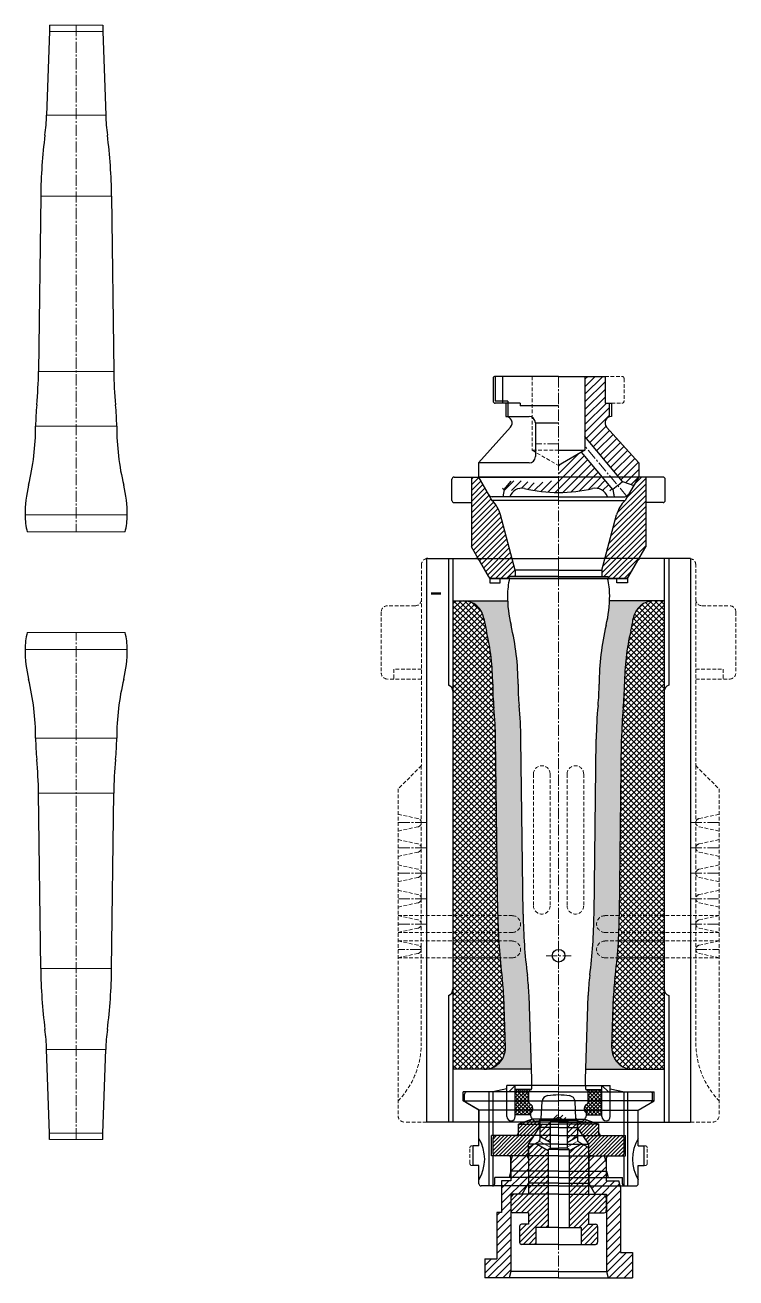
# Model space of a CAD drawing. Extents: x 39 to 1296, y 12 to 613.
# Drawn here: x 960 to 1296, y 12 to 606 of the extents above; entities that cross this region are included whole.
import ezdxf

# ---------------------------------------------------------------- set-up
doc = ezdxf.new("R2010")
doc.units = 0
doc.header["$LTSCALE"] = 7
doc.header["$MEASUREMENT"] = 0
doc.linetypes.add('CENTER2', pattern=[1.125, 0.75, -0.125, 0.125, -0.125])
doc.linetypes.add('HIDDEN', pattern=[0.375, 0.25, -0.125])
doc.layers.get('0').update_dxf_attribs({"linetype": 'CONTINUOUS', "lineweight": 15})
for name, color, linetype, lineweight in [('1', 1, 'CENTER2', 15), ('2', 2, 'HIDDEN', 15), ('3', 3, 'CONTINUOUS', 30), ('4', 5, 'CONTINUOUS', 50), ('8', 251, 'CONTINUOUS', 15)]:
    doc.layers.add(name, color=color, linetype=linetype, lineweight=lineweight)

# ---------------------------------------------------------------- blocks, each defined once
blk = doc.blocks.new('A$C06D217F5')
at = {"layer": '8'}
h = blk.add_hatch(dxfattribs=at)
h.set_pattern_fill('ANSI37', scale=15)
h.set_pattern_definition([(45, (-677.1642, -118.221), (-1.3258252, 1.3258252), []), (135, (-677.1642, -118.221), (-1.3258252, -1.3258252), [])])
h.paths.add_polyline_path([(54.2, 181.26, 0.022053), (53.37, 196.04, -0.025067), (52.8, 207.4, 0.059314), (49.81, 232.5, -0.020989), (48.64, 238.42, 0.370068), (38.76, 246.9), (34, 246.9), (34, 25), (48.81, 25, 0.423858), (58.8, 35.33), (58.01, 59.61, 0.023894), (57.33, 67.98, -0.02909), (55.2, 98.26)])
h.paths.add_polyline_path([(134, 246.9), (129.24, 246.9, 0.370068), (119.36, 238.42, -0.020989), (118.19, 232.5, 0.059314), (115.2, 207.4, -0.025067), (114.63, 196.04, 0.022053), (113.8, 181.26), (112.8, 98.26, -0.02909), (110.67, 67.98, 0.023894), (109.99, 59.61), (109.2, 35.33, 0.423858), (119.19, 25), (134, 25)])
h.paths.add_polyline_path([(46.42, 130.11), (46.42, 139.84), (41.92, 139.84), (41.92, 130.11)], flags=24)
h.paths.add_polyline_path([(127.05, 130.11), (127.05, 139.84), (122.55, 139.84), (122.55, 130.11)], flags=24)
h.paths.add_polyline_path([(35.24, 233.71), (41.62, 239.62), (38.57, 242.92), (32.18, 237.01)], flags=9)
h.paths.add_polyline_path([(44.74, 37.46), (52.24, 33.04), (54.52, 36.91), (47.03, 41.33)], flags=24)
h = blk.add_hatch(dxfattribs=at)
h.set_pattern_fill('DOTS', scale=15)
h.set_pattern_definition([(0, (-677.1642, -118.221), (0.46875, 0.9375), [0, -0.9375])])
h.paths.add_polyline_path([(109.99, 59.61, -0.023894), (110.67, 67.98, 0.02909), (112.8, 98.26), (113.8, 181.26, -0.022053), (114.63, 196.04, 0.025067), (115.2, 207.4, -0.059314), (118.19, 232.5, 0.020989), (119.36, 238.42, -0.370068), (129.24, 246.9), (108.15, 246.9, -0.048864), (106.52, 235.31, 0.059314), (103.2, 207.4, -0.025067), (102.69, 197.25, 0.022053), (101.8, 181.4), (100.8, 98.4, -0.02909), (98.77, 69.52, 0.023894), (98, 60), (96.85, 25), (119.19, 25, -0.423858), (109.2, 35.33)])
h.paths.add_polyline_path([(69.23, 69.52, -0.02909), (67.2, 98.4), (66.2, 181.4, 0.022053), (65.31, 197.25, -0.025067), (64.8, 207.4, 0.059314), (61.48, 235.31, -0.048864), (59.85, 246.9), (38.76, 246.9, -0.370068), (48.64, 238.42, 0.020989), (49.81, 232.5, -0.059314), (52.8, 207.4, 0.025067), (53.37, 196.04, -0.022053), (54.2, 181.26), (55.2, 98.26, 0.02909), (57.33, 67.98, -0.023894), (58.01, 59.61), (58.8, 35.33, -0.423858), (48.81, 25), (71.15, 25), (70, 60, 0.023894)])
h.paths.add_polyline_path([(61.27, 136.69), (61.27, 144.03), (58.64, 144.03), (58.64, 136.69)], flags=24)
h.paths.add_polyline_path([(63.37, 127.79), (63.37, 135.9), (59.62, 135.9), (59.62, 127.79)], flags=24)
h.paths.add_polyline_path([(109.26, 127.79), (109.26, 135.9), (105.51, 135.9), (105.51, 127.79)], flags=24)
h.paths.add_polyline_path([(107.16, 136.69), (107.16, 144.03), (104.53, 144.03), (104.53, 136.69)], flags=24)
at = {"layer": '1', "color": 7}
for p, q in [((84, 266.9), (84, 0)), ((21.38, 141.8), (8, 141.8)), ((146.62, 141.8), (160, 141.8)), ((21.38, 129.8), (8, 129.8)), ((146.62, 129.8), (160, 129.8)), ((21.38, 117.8), (8, 117.8)), ((146.62, 117.8), (160, 117.8)), ((21.38, 105.8), (8, 105.8)), ((146.62, 105.8), (160, 105.8)), ((21.38, 93.8), (8, 93.8)), ((146.62, 93.8), (160, 93.8)), ((19, 81.8), (8, 81.8)), ((78.12, 78.8), (89.89, 78.8)), ((149, 81.8), (160, 81.8))]:
    blk.add_line(p, q, dxfattribs=at)
at = {"layer": '2', "color": 7}
for p, q in [((19.05, 263.9), (19.05, 168.8)), ((148.95, 264.4), (148.95, 168.8)), ((16.05, 244.5), (3, 244.5)), ((151.95, 244.5), (165, 244.5)), ((0, 241.5), (0, 212.8)), ((168, 241.5), (168, 212.8)), ((19.05, 214.5), (6.05, 214.5)), ((6.05, 214.5), (6.05, 209.8)), ((148.95, 214.5), (161.95, 214.5)), ((161.95, 214.5), (161.95, 209.8)), ((19.05, 209.8), (3, 209.8)), ((148.95, 209.8), (165, 209.8)), ((19.05, 168.8), (8, 157.75)), ((19, 168.75), (19, 37.55)), ((148.95, 168.8), (160, 157.75)), ((149, 168.75), (149, 37.55)), ((72.1, 164.8), (72.1, 102.45)), ((80, 164.8), (80, 102.45)), ((88, 164.8), (88, 102.45)), ((95.9, 164.8), (95.9, 102.45)), ((8, 157.75), (8, 3)), ((160, 157.75), (160, 3)), ((17.42, 143.76), (8, 145.76)), ((150.58, 143.76), (160, 145.76)), ((17.42, 139.84), (8, 137.84)), ((150.58, 139.84), (160, 137.84)), ((17.42, 131.76), (8, 133.76)), ((150.58, 131.76), (160, 133.76)), ((17.42, 127.84), (8, 125.84)), ((150.58, 127.84), (160, 125.84)), ((17.42, 119.76), (8, 121.76)), ((150.58, 119.76), (160, 121.76)), ((17.42, 115.84), (8, 113.84)), ((150.58, 115.84), (160, 113.84)), ((17.42, 107.76), (8, 109.76)), ((150.58, 107.76), (160, 109.76)), ((17.42, 103.84), (8, 101.84)), ((150.58, 103.84), (160, 101.84)), ((17.42, 95.76), (8, 97.76)), ((8, 97.76), (62.04, 97.76)), ((160, 97.76), (105.96, 97.76)), ((150.58, 95.76), (160, 97.76)), ((17.42, 91.84), (8, 89.84)), ((8, 89.83), (62.04, 89.83)), ((160, 89.83), (105.96, 89.83)), ((150.58, 91.84), (160, 89.84)), ((17.42, 83.76), (8, 85.76)), ((8, 85.76), (62.04, 85.76)), ((160, 85.76), (105.96, 85.76)), ((150.58, 83.76), (160, 85.76)), ((17.42, 79.84), (8, 77.84)), ((8, 77.83), (62.04, 77.83)), ((160, 77.83), (105.96, 77.83)), ((150.58, 79.84), (160, 77.84)), ((21.5, 0), (11, 0)), ((146.5, 0), (157, 0))]:
    blk.add_line(p, q, dxfattribs=at)
for centre, radius, start, end in [((22.05, 263.9), 3, 100.56398, 180), ((145.95, 263.9), 3, 0, 79.43602), ((3, 241.5), 3, 90, 180), ((16.05, 247.5), 3, 270, 0), ((151.95, 247.5), 3, 180, 270), ((165, 241.5), 3, 0, 90), ((3, 212.8), 3, 180, 270), ((165, 212.8), 3, 270, 0), ((76.05, 164.8), 3.95, 0, 180), ((91.95, 164.8), 3.95, 0, 180), ((17, 141.8), 2, 282, 78), ((151, 141.8), 2, 102, 258), ((17, 129.8), 2, 282, 78), ((151, 129.8), 2, 102, 258), ((17, 117.8), 2, 282, 78), ((151, 117.8), 2, 102, 258), ((17, 105.8), 2, 282, 78), ((151, 105.8), 2, 102, 258), ((76.05, 102.45), 3.95, 180, 0), ((91.95, 102.45), 3.95, 180, 0), ((17, 93.8), 2, 282, 78), ((62.04, 93.79), 3.96, 270, 90), ((105.96, 93.79), 3.96, 90, 270), ((151, 93.8), 2, 102, 258), ((17, 81.8), 2, 282, 78), ((62.04, 81.79), 3.96, 270, 90), ((105.96, 81.79), 3.96, 90, 270), ((151, 81.8), 2, 102, 258), ((-21, 37.55), 40, 316.46885, 0), ((189, 37.55), 40, 180, 223.53115), ((11, 3), 3, 180, 270), ((157, 3), 3, 270, 0)]:
    blk.add_arc(centre, radius, start, end, dxfattribs=at)
at = {"layer": '3', "color": 7}
for p, q in [((21.5, 266.85), (21.5, 0)), ((22.05, 266.9), (84, 266.9)), ((31.82, 266.9), (31.82, 206.9)), ((34, 266.9), (34, 0)), ((51.4, 257.4), (46.49, 265.9)), ((145.95, 266.9), (84, 266.9)), ((116.6, 257.4), (121.51, 265.9)), ((134, 266.9), (134, 0)), ((136.18, 266.9), (136.18, 206.9)), ((146.5, 266.85), (146.5, 0)), ((84, 257.4), (51.4, 257.4)), ((51.4, 257.4), (51.4, 255.4)), ((51.4, 255.4), (56.4, 255.4)), ((56.4, 255.4), (56.4, 257.4)), ((84, 257.4), (116.6, 257.4)), ((111.6, 255.4), (111.6, 257.4)), ((116.6, 255.4), (111.6, 255.4)), ((116.6, 257.4), (116.6, 255.4)), ((34, 246.9), (59.85, 246.9)), ((134, 246.9), (108.15, 246.9)), ((55.2, 98.26), (54.2, 181.26)), ((67.2, 98.4), (66.2, 181.4)), ((100.8, 98.4), (101.8, 181.4)), ((112.8, 98.26), (113.8, 181.26)), ((31.82, 60), (31.82, 0)), ((58.8, 35.33), (58.01, 59.61)), ((71.3, 20.4), (70, 60)), ((96.7, 20.4), (98, 60)), ((109.2, 35.33), (109.99, 59.61)), ((136.18, 60), (136.18, 0)), ((71.15, 25), (34, 25)), ((96.85, 25), (134, 25)), ((71.3, 17.4), (71.3, 20.4)), ((96.7, 17.4), (96.7, 20.4)), ((84, 14.3), (38.75, 14.3)), ((38.75, 9.99), (38.75, 14.3)), ((59.5, 15.8), (52.84, 14.3)), ((84, 17.4), (59.5, 17.4)), ((59.5, 14.3), (59.5, 17.4)), ((84, 17.4), (108.5, 17.4)), ((84, 14.3), (129.25, 14.3)), ((108.5, 14.3), (108.5, 17.4)), ((108.5, 15.8), (115.16, 14.3)), ((129.25, 9.99), (129.25, 14.3)), ((38.75, 9.99), (84, 9.99)), ((46.35, 5.6), (38.75, 9.99)), ((129.25, 9.99), (84, 9.99)), ((121.65, 5.6), (129.25, 9.99)), ((84, 5.6), (46.35, 5.6)), ((46.35, 0), (46.35, 5.6)), ((84, 5.6), (121.65, 5.6)), ((121.65, 0), (121.65, 5.6)), ((84, 0), (21.5, 0)), ((84, 0), (146.5, 0))]:
    blk.add_line(p, q, dxfattribs=at)
blk.add_circle((84, 78.8), 3, dxfattribs=at)
for centre, radius, start, end in [((22.05, 263.9), 3, 90, 100.56398), ((44.76, 264.9), 2, 30, 90), ((123.24, 264.9), 2, 90, 150), ((145.95, 263.9), 3, 79.43602, 90), ((92.3, 249.4), 32.5, 165.74997, 180), ((75.7, 249.4), 32.5, 0, 14.25003), ((119.8, 249.4), 60, 180, 193.57795), ((48.2, 249.4), 60, 346.42205, 0), ((38.76, 236.9), 10, 8.7683, 90), ((129.24, 236.9), 10, 90, 171.2317), ((119.8, 249.4), 72, 188.7683, 193.57795), ((48.2, 249.4), 72, 346.42205, 351.2317), ((-54.1, 207.4), 106.9, 0, 13.57795), ((-54.1, 207.4), 118.9, 0, 13.57795), ((222.1, 207.4), 118.9, 166.42205, 180), ((222.1, 207.4), 106.9, 166.42205, 180), ((31, 204.01), 3, 0, 74.21314), ((166.27, 207.4), 113.47, 180, 185.74363), ((166.27, 207.4), 101.47, 180, 185.74363), ((1.73, 207.4), 101.47, 354.25637, 0), ((1.73, 207.4), 113.47, 354.25637, 0), ((137, 204.01), 3, 105.78686, 180), ((-113.79, 179.23), 168, 0.69028, 5.74363), ((-113.79, 179.23), 180, 0.69028, 5.74363), ((281.79, 179.23), 180, 174.25637, 179.30972), ((281.79, 179.23), 168, 174.25637, 179.30972), ((316.19, 101.4), 261.01, 180.69028, 187.35537), ((316.19, 101.4), 249.01, 180.69028, 187.35537), ((-148.19, 101.4), 249.01, 352.64463, 359.30972), ((-148.19, 101.4), 261.01, 352.64463, 359.30972), ((-29.95, 56.72), 88, 1.88025, 7.35537), ((-29.95, 56.72), 100, 1.88025, 7.35537), ((197.95, 56.72), 100, 172.64463, 178.11975), ((197.95, 56.72), 88, 172.64463, 178.11975), ((31, 62.89), 3, 285.78686, 0), ((137, 62.89), 3, 180, 254.21314), ((48.81, 35), 10, 270, 1.88025), ((119.19, 35), 10, 178.11975, 270)]:
    blk.add_arc(centre, radius, start, end, dxfattribs=at)
at = {"layer": '4', "color": 7}
blk.add_line((28.16, 250.29), (23.68, 250.29), dxfattribs=at)
blk = doc.blocks.new('A$C14204053')
at = {"layer": '8'}
h = blk.add_hatch(dxfattribs=at)
h.set_pattern_fill('ANSI31', color=6, scale=0.8)
h.set_pattern_definition([(45, (-142.3924, -289.6764), (-1.796051, 1.796051), [])])
edge = h.paths.add_edge_path()
edge.add_spline(control_points=[(38, 7.79), (36.3, 7.43), (33.09, 7.84), (26.19, 5.29), (20.52, 8.3), (15.96, 7.43), (15.5, 7.31)], knot_values=[2.115937, 2.115937, 2.115937, 2.115937, 5.334421, 11.855546, 22.754047, 23.996233, 23.996233, 23.996233, 23.996233], degree=3, periodic=0)
edge.add_line((15.5, 7.31), (12.25, 3.43))
edge.add_line((12.25, 3.43), (11.64, 0))
edge.add_line((11.64, 0), (11.85, 0))
edge.add_arc((14.85, 0), 3, 56.05127, 180, ccw=False)
edge.add_arc((20.51, -2), 6, 76.95533, 131.57375, ccw=False)
edge.add_arc((38, 73.5), 71.5, 256.95533, 270)
edge.add_line((38, 2), (38, 7.79))
h.paths.add_polyline_path([(48.93, 21.1), (38, 14.78), (38, 2, 0.05698), (54.14, 3.85, -0.242935), (59.47, 2.49, -0.600556), (64.15, 0), (64.36, 0), (63.75, 3.43)])
h.paths.add_polyline_path([(60.77, 33, -0.533932), (62, 37.83), (62, 44.3), (60, 44.3), (60, 57), (50.5, 57), (50.5, 28.56), (68.35, 7.29), (73.65, 5.36), (76, 9.44), (76, 16)])
at = {"layer": '1', "color": 6}
for p, q in [((38, 57), (38, 0)), ((38, 25), (27.36, 25)), ((70.55, 0), (50.5, 23.89))]:
    blk.add_line(p, q, dxfattribs=at)
at = {"layer": '2', "color": 6}
for p, q in [((25.5, 57), (25.5, 22)), ((60, 57), (68, 57)), ((69, 56), (69, 45.3)), ((63, 44.3), (68, 44.3)), ((38, 22), (25.5, 22)), ((25.5, 22), (38, 14.78)), ((4.87, 1), (5.45, 0)), ((6.6, 0), (5.45, 0)), ((69.4, 0), (70.55, 0)), ((71.13, 1), (70.55, 0))]:
    blk.add_line(p, q, dxfattribs=at)
for centre, start, end in [((68, 56), 0, 90), ((68, 45.3), 270, 0)]:
    blk.add_arc(centre, 1, start, end, dxfattribs=at)
at = {"layer": '3', "color": 6}
for p, q in [((7, 56), (7, 45.3)), ((38, 57), (8, 57)), ((8, 57), (8, 45.3)), ((11.65, 44.3), (11.65, 57)), ((38, 57), (60, 57)), ((50.5, 57), (50.5, 22)), ((60, 57), (60, 44.3)), ((14, 45.3), (8, 45.3)), ((19.84, 44.3), (8, 44.3)), ((13, 44.3), (13, 38)), ((14, 45.3), (14, 37.83)), ((19.84, 44.3), (19.84, 43)), ((38, 43), (19.84, 43)), ((60, 44.3), (63, 44.3)), ((62, 44.3), (62, 37.83)), ((63, 44.3), (63, 38)), ((13, 38), (24, 38)), ((13, 38), (24, 38)), ((0, 16), (15.23, 33)), ((27, 35), (27, 19)), ((27, 35), (38, 35)), ((76, 16), (60.77, 33)), ((68.35, 7.29), (50.5, 28.56)), ((38, 22), (50.5, 22)), ((50.5, 22), (38, 14.78)), ((63.75, 3.43), (48.93, 21.1)), ((0, 16), (0, 9.44)), ((24, 16), (0, 16)), ((24, 16), (0, 16)), ((76, 16), (76, 9.44)), ((0, 9.44), (4.87, 1)), ((0, 9.44), (38, 9.44)), ((12.25, 3.43), (15.5, 7.31)), ((66.05, 5.36), (68.35, 7.29)), ((68.35, 7.29), (73.65, 5.36)), ((76, 9.44), (71.13, 1)), ((38, 0), (6.6, 0)), ((11.43, 4.12), (12.25, 3.43)), ((12.25, 3.43), (11.64, 0)), ((38, 0), (69.4, 0)), ((66.05, 5.36), (63.75, 3.43)), ((63.75, 3.43), (64.36, 0))]:
    blk.add_line(p, q, dxfattribs=at)
for centre, radius, start, end in [((8, 56), 1, 90, 180), ((8, 45.3), 1, 180, 270), ((13, 35), 3, 318.13205, 90), ((24, 35), 3, 0, 90), ((63, 35), 3, 90, 221.86795), ((24, 19), 3, 270, 0), ((6.6, 2), 2, 210, 270), ((20.51, -2), 6, 76.95533, 160.52878), ((38, 73.5), 71.5, 256.95533, 270), ((38, 73.5), 71.5, 270, 283.04467), ((55.49, -2), 6, 19.47122, 103.04467), ((69.4, 2), 2, 270, 330)]:
    blk.add_arc(centre, radius, start, end, dxfattribs=at)
blk = doc.blocks.new('A$C3A5F0685')
at = {"layer": '8'}
h = blk.add_hatch(dxfattribs=at)
h.set_pattern_fill('ANSI31', color=4, scale=15)
h.set_pattern_definition([(45, (-177.376, -323.9635), (-1.325825, 1.325825), [])])
h.paths.add_polyline_path([(23, 30.11, 0.135763), (18.95, 37), (12.6, 48), (9.25, 48), (9.25, 15.07), (17.37, 1, 0.267949), (19.1, 0), (27, 0), (27, 1), (30, 1), (30, 4)])
h.paths.add_polyline_path([(91.75, 48), (88.4, 48), (82.05, 37, 0.135763), (78, 30.11), (71, 4), (71, 1), (74, 1), (74, 0), (81.9, 0, 0.267949), (83.63, 1), (91.75, 15.07)])
h.paths.add_polyline_path([(8.61, 26.33), (16.45, 30.36), (14.39, 34.37), (6.55, 30.33)], flags=9)
at = {"layer": '1', "color": 4}
blk.add_line((50.5, 48), (50.5, 0), dxfattribs=at)
at = {"layer": '2', "color": 4}
for p, q in [((17.95, 0), (17.37, 1)), ((83.05, 0), (83.63, 1)), ((17.95, 0), (19.1, 0)), ((83.05, 0), (81.9, 0))]:
    blk.add_line(p, q, dxfattribs=at)
at = {"layer": '3', "color": 4}
for p, q in [((1, 48), (50.5, 48)), ((9.25, 48), (9.25, 15.07)), ((12.6, 48), (18.95, 37)), ((100, 48), (50.5, 48)), ((88.4, 48), (82.05, 37)), ((91.75, 48), (91.75, 15.07)), ((0, 37), (0, 47)), ((101, 37), (101, 47)), ((1, 36), (9.25, 36)), ((50.5, 37), (18.95, 37)), ((50.5, 37), (82.05, 37)), ((100, 36), (91.75, 36)), ((30, 4), (23, 30.11)), ((71, 4), (78, 30.11)), ((17.37, 1), (9.25, 15.07)), ((83.63, 1), (91.75, 15.07)), ((50.5, 1), (27, 1)), ((27, 1), (27, 0)), ((50.5, 4), (30, 4)), ((30, 4), (30, 1)), ((50.5, 4), (71, 4)), ((50.5, 1), (74, 1)), ((71, 4), (71, 1)), ((74, 1), (74, 0)), ((19.1, 0), (50.5, 0)), ((81.9, 0), (50.5, 0))]:
    blk.add_line(p, q, dxfattribs=at)
for centre, radius, start, end in [((1, 47), 1, 90, 180), ((100, 47), 1, 0, 90), ((1, 37), 1, 180, 270), ((8.52, 26.22), 15, 15, 45.92547), ((92.48, 26.22), 15, 134.07453, 165), ((100, 37), 1, 270, 0), ((19.1, 2), 2, 210, 270), ((81.9, 2), 2, 270, 330)]:
    blk.add_arc(centre, radius, start, end, dxfattribs=at)
blk = doc.blocks.new('A$C568E75BF')
at = {"layer": '8'}
h = blk.add_hatch(dxfattribs=at)
h.set_pattern_fill('ANSI37', color=256, scale=10)
h.set_pattern_definition([(45, (-137.508, -334.099), (-0.8838835, 0.8838835), []), (135, (-137.508, -334.099), (-0.8838835, -0.8838835), [])])
h.paths.add_polyline_path([(65, 14), (57.77, 14, -0.02818), (57.8, 13.55), (57.8, 13.36, -0.234929), (57.6, 12.96, 0.55833), (57.99, 8.9, -0.2859), (58.55, 8), (58.55, 3.12, -0.339454), (57.81, 2.15), (57.62, 2.1, 0.109012), (57.43, 2), (65, 2)])
h.paths.add_polyline_path([(30.45, 8, -0.2859), (31.01, 8.9, 0.55833), (31.4, 12.96, -0.234929), (31.2, 13.36), (31.2, 13.55, -0.02818), (31.23, 14), (24, 14), (24, 2), (31.57, 2, 0.109012), (31.38, 2.1), (31.19, 2.15, -0.339454), (30.45, 3.12)])
at = {"layer": '1'}
blk.add_line((44.5, 47.6), (44.5, 0), dxfattribs=at)
at = {"layer": '2'}
for p, q in [((2.5, 37), (2.5, 29.6)), ((3.5, 38), (4, 38)), ((85, 38), (85.5, 38)), ((86.5, 37), (86.5, 29.6)), ((3.5, 28.6), (4, 28.6)), ((85, 28.6), (85.5, 28.6))]:
    blk.add_line(p, q, dxfattribs=at)
for centre, start, end in [((3.5, 37), 90, 180), ((85.5, 37), 0, 90), ((3.5, 29.6), 180, 270), ((85.5, 29.6), 270, 0)]:
    blk.add_arc(centre, 1, start, end, dxfattribs=at)
at = {"layer": '3'}
for p, q in [((44.5, 47.6), (7.8, 47.6)), ((11.7, 47.6), (11.7, 6.3)), ((13.5, 47.6), (13.5, 33.32)), ((44.5, 47.6), (81.2, 47.6)), ((75.5, 47.57), (75.5, 33.32)), ((77.3, 47.6), (77.3, 3.1)), ((6.8, 46.6), (6.8, 38)), ((14.25, 46.6), (14.25, 43.6)), ((44.5, 43.6), (14.25, 43.6)), ((21.85, 40.6), (21.05, 43.6)), ((44.5, 43.6), (74.75, 43.6)), ((67.15, 40.6), (67.95, 43.6)), ((74.75, 46.6), (74.75, 43.6)), ((82.2, 46.6), (82.2, 38)), ((4, 38), (4, 28.6)), ((6.8, 38), (4, 38)), ((44.5, 40.6), (21.85, 40.6)), ((21.85, 40.6), (21.85, 34.3)), ((44.5, 40.6), (67.15, 40.6)), ((67.15, 40.6), (67.15, 34.3)), ((82.2, 38), (85, 38)), ((85, 38), (85, 28.6)), ((44.5, 33.32), (12.75, 33.32)), ((12.75, 33.32), (12.75, 23.8)), ((44.5, 33.32), (76.25, 33.32)), ((76.25, 33.32), (76.25, 23.8)), ((6.8, 28.6), (4, 28.6)), ((6.8, 28.6), (6.8, 11.7)), ((44.5, 23.8), (12.75, 23.8)), ((13.5, 23.8), (13.5, 3.1)), ((44.5, 23.8), (76.25, 23.8)), ((75.5, 23.8), (75.5, 3.1)), ((82.2, 28.6), (85, 28.6)), ((82.2, 28.6), (82.2, 11.7)), ((11.7, 23.51), (11.7, 3.1)), ((25.45, 22.3), (25.45, 18.4)), ((32.04, 16), (25.45, 18.4)), ((25.45, 18.4), (44.5, 18.4)), ((63.55, 18.4), (44.5, 18.4)), ((56.96, 16), (63.55, 18.4)), ((63.55, 22.3), (63.55, 18.4)), ((20, 14.8), (20, 3.1)), ((24, 14.8), (24, 0)), ((31.23, 14), (24, 14)), ((31.2, 13.55), (31.2, 13.36)), ((44.5, 16), (32.04, 16)), ((44.5, 16), (56.96, 16)), ((57.77, 14), (65, 14)), ((57.8, 13.55), (57.8, 13.36)), ((65, 14.8), (65, 0)), ((69, 14.8), (69, 3.1)), ((0, 7.2), (0, 4.1)), ((6.8, 11.7), (0.5, 8.06)), ((30.45, 8), (30.45, 3.12)), ((58.55, 8), (58.55, 3.12)), ((82.2, 11.7), (88.5, 8.06)), ((89, 7.2), (89, 4.1)), ((20.9, 3.1), (1, 3.1)), ((24, 0), (20.9, 3.1)), ((31.57, 2), (24, 2)), ((31.38, 2.1), (31.19, 2.15)), ((31.75, 0), (31.75, 1.62)), ((57.25, 0), (57.25, 1.62)), ((57.43, 2), (65, 2)), ((57.62, 2.1), (57.81, 2.15)), ((65, 0), (68.1, 3.1)), ((68.1, 3.1), (88, 3.1)), ((73.3, 3.1), (75.7, 3.1)), ((44.5, 0), (24, 0)), ((44.5, 0), (65, 0))]:
    blk.add_line(p, q, dxfattribs=at)
for centre, radius, start, end in [((7.8, 46.6), 1, 90, 180), ((13.25, 46.6), 1, 0, 90), ((75.75, 46.6), 1, 90, 180), ((81.2, 46.6), 1, 0, 90), ((-9.5, 34.9), 19, 329.08102, 30.91898), ((98.5, 34.9), 19, 149.08102, 210.91898), ((20.85, 34.32), 1, 270, 0), ((68.15, 34.32), 1, 180, 270), ((23.95, 22.3), 1.5, 0, 90), ((65.05, 22.3), 1.5, 90, 180), ((22, 14.8), 2, 0, 180), ((29.95, 11.05), 2.4, 296.17897, 52.88274), ((35.2, 13.55), 4, 142.22951, 180), ((31.7, 13.36), 0.5, 180, 232.88274), ((59.05, 11.05), 2.4, 127.11726, 243.82103), ((53.8, 13.55), 4, 0, 37.77049), ((57.3, 13.36), 0.5, 307.11726, 0), ((67, 14.8), 2, 0, 180), ((1, 7.2), 1, 120, 180), ((31.45, 8), 1, 116.17897, 180), ((57.55, 8), 1, 0, 63.82103), ((88, 7.2), 1, 0, 60), ((1, 4.1), 1, 180, 270), ((31.45, 3.12), 1, 180, 255), ((31.25, 1.62), 0.5, 0, 75), ((57.75, 1.62), 0.5, 105, 180), ((57.55, 3.12), 1, 285, 0), ((88, 4.1), 1, 270, 0)]:
    blk.add_arc(centre, radius, start, end, dxfattribs=at)
blk = doc.blocks.new('A$C214C3A40')
at = {"layer": '8'}
h = blk.add_hatch(dxfattribs=at)
h.set_pattern_fill('ANSI31', color=2, scale=10)
h.set_pattern_definition([(45, (-127.0138, -256.0749), (-0.8838835, 0.8838835), [])])
h.paths.add_polyline_path([(16.7, 11.8), (16.7, 16.3, 0.414214), (15.7, 17.3), (1, 17.3, 0.414214), (0, 16.3), (0, 8.8, 0.414214), (1, 7.8), (11.96, 7.8), (11.96, 3.11, 0.315299), (12.62, 2.17), (18.59, 0, -0.014156), (18.73, 0.17, -0.217055), (20.54, 1), (21.09, 1, -0.201513), (21.8, 0.7), (22, 0.7), (22, 4)])
h.paths.add_polyline_path([(40, 2.77), (40, 0.7), (40.2, 0.7, -0.201513), (40.91, 1), (41.46, 1, -0.217055), (43.27, 0.17, -0.014156), (43.41, 0), (44.17, 0.28, 0.038329), (44.2, 0.68, 0.618666)])
h.paths.add_polyline_path([(50.04, 7.8), (61, 7.8, 0.414214), (62, 8.8), (62, 16.3, 0.414214), (61, 17.3), (46.3, 17.3, 0.414214), (45.3, 16.3), (45.3, 11.8), (40, 4), (40, 2.77, -0.618666), (44.2, 0.68, -0.038329), (44.17, 0.28), (49.38, 2.17, 0.315299), (50.04, 3.11)])
at = {"layer": '1', "color": 2}
for p, q in [((31, 17.1), (31, 0)), ((31, 1.5), (31, 0.6)), ((31, 1.5), (31, 0.6)), ((31, 1.5), (31, 0.6)), ((31, 0), (31, 1.5))]:
    blk.add_line(p, q, dxfattribs=at)
at = {"layer": '3', "color": 2}
for p, q in [((0, 16.3), (0, 8.8)), ((31, 17.3), (1, 17.3)), ((16.7, 16.3), (16.7, 11.8)), ((31, 17.3), (61, 17.3)), ((45.3, 16.3), (45.3, 11.8)), ((62, 16.3), (62, 8.8)), ((11.96, 7.8), (1, 7.8)), ((11.96, 7.8), (11.96, 3.11)), ((31, 11.8), (16.7, 11.8)), ((16.7, 11.8), (22, 4)), ((31, 11.8), (45.3, 11.8)), ((45.3, 11.8), (40, 4)), ((50.04, 7.8), (61, 7.8)), ((50.04, 7.8), (50.04, 3.11)), ((18.59, 0), (12.62, 2.17)), ((21.09, 1), (20.54, 1)), ((31, 0.7), (21.8, 0.7)), ((31, 4), (22, 4)), ((22, 4), (22, 0.7)), ((31, 4), (40, 4)), ((31, 0.7), (40.2, 0.7)), ((40, 4), (40, 0.7)), ((40.91, 1), (41.46, 1)), ((43.41, 0), (49.38, 2.17)), ((31, 0), (18.59, 0)), ((31, 0), (43.41, 0))]:
    blk.add_line(p, q, dxfattribs=at)
for centre, radius, start, end in [((1, 16.3), 1, 90, 180), ((15.7, 16.3), 1, 0, 90), ((46.3, 16.3), 1, 90, 180), ((61, 16.3), 1, 0, 90), ((1, 8.8), 1, 180, 270), ((61, 8.8), 1, 270, 0), ((12.96, 3.11), 1, 180, 250), ((21.75, -2.45), 4, 138.9855, 142.22951), ((20.54, -1.4), 2.4, 90, 138.9855), ((21.09, 0), 1, 44.427, 90), ((40.91, 0), 1, 90, 135.573), ((41.46, -1.4), 2.4, 41.0145, 90), ((40.25, -2.45), 4, 37.77049, 41.0145), ((49.04, 3.11), 1, 290, 0)]:
    blk.add_arc(centre, radius, start, end, dxfattribs=at)
blk = doc.blocks.new('A$C50D30983')
at = {"layer": '8'}
h = blk.add_hatch(dxfattribs=at)
h.set_pattern_fill('ANSI31', color=4, scale=0.8)
h.set_pattern_definition([(45, (-827.2272, -226.0554), (-1.796051, 1.796051), [])])
h.paths.add_polyline_path([(-17.3, -18.2), (-14.3, -13), (-14.3, -1.5, 0.414214), (-15.8, 0), (-21.8, 0), (-22.6, -2.99), (-22.6, -11.9), (-27, -11.9), (-27, -26.9), (-29.3, -26.9), (-29.3, -48.8), (-35, -48.8), (-35, -57.9), (-23.45, -57.9), (-22.65, -54.9), (-22.65, -18.2)])
h.paths.add_polyline_path([(29.3, -14.89), (28.5, -11.9), (22.6, -11.9), (22.6, -2.99), (21.8, 0), (15.8, 0, 0.414214), (14.3, -1.5), (14.3, -13), (17.3, -18.2), (22.65, -18.2), (22.65, -54.9), (23.45, -57.9), (35, -57.9), (35, -45.9), (29.3, -45.9)])
at = {"layer": '1', "color": 4}
blk.add_line((0, 0), (0, -57.9), dxfattribs=at)
at = {"layer": '3', "color": 4}
for p, q in [((0, 0), (-21.8, 0)), ((0, 0), (21.8, 0)), ((-22.6, -2.99), (-21.8, 0)), ((-22.6, -2.99), (-22.6, -11.9)), ((-14.3, -1.5), (-14.3, -13)), ((14.3, -1.5), (14.3, -13)), ((22.6, -2.99), (21.8, 0)), ((22.6, -2.99), (22.6, -11.9)), ((-22.6, -11.9), (-27, -11.9)), ((-27, -11.9), (-27, -26.9)), ((-17.3, -18.2), (-14.3, -13)), ((0, -13), (-14.3, -13)), ((0, -13), (14.3, -13)), ((17.3, -18.2), (14.3, -13)), ((22.6, -11.9), (28.5, -11.9)), ((29.3, -14.89), (28.5, -11.9)), ((29.3, -14.89), (29.3, -45.9)), ((0, -18.2), (-22.65, -18.2)), ((-22.65, -18.2), (-22.65, -54.9)), ((0, -18.2), (22.65, -18.2)), ((22.65, -18.2), (22.65, -54.9)), ((22.65, -19.2), (22.65, -54.9)), ((-27, -26.9), (-29.3, -26.9)), ((-29.3, -26.9), (-29.3, -48.8)), ((29.3, -45.9), (35, -45.9)), ((35, -45.9), (35, -57.9)), ((-35, -48.8), (-35, -57.9)), ((-35, -48.8), (-29.3, -48.8)), ((0, -57.9), (-35, -57.9)), ((-22.65, -54.9), (-23.45, -57.9)), ((0, -54.9), (-22.65, -54.9)), ((0, -54.9), (22.65, -54.9)), ((0, -57.9), (35, -57.9)), ((22.65, -54.9), (23.45, -57.9))]:
    blk.add_line(p, q, dxfattribs=at)
for centre, start, end in [((-15.8, -1.5), 0, 90), ((15.8, -1.5), 90, 180)]:
    blk.add_arc(centre, 1.5, start, end, dxfattribs=at)
blk = doc.blocks.new('A$C568427B4')
at = {"layer": '8'}
h = blk.add_hatch(dxfattribs=at)
h.set_pattern_fill('ANSI31', color=1, scale=15)
h.set_pattern_definition([(45, (-98.853, -173.5068), (-1.325825, 1.325825), [])])
edge = h.paths.add_edge_path()
edge.add_line((18.6, 58), (22.6, 60.31))
edge.add_line((22.6, 60.31), (22.6, 61.45))
edge.add_spline(control_points=[(22.6, 61.45), (22.17, 61.36), (20.74, 60.78), (19.44, 59.52), (18.55, 58.75)], knot_values=[5.722903, 5.722903, 5.722903, 5.722903, 7.017914, 9.974958, 9.974958, 9.974958, 9.974958], degree=3, periodic=0)
edge.add_spline(control_points=[(18.55, 58.75), (18.43, 58.65), (17.38, 57.77), (15.8, 56.8), (14.21, 57.09), (13.65, 57.23)], knot_values=[0.55071, 0.55071, 0.55071, 0.55071, 0.921611, 4.0378, 5.722903, 5.722903, 5.722903, 5.722903], degree=3, periodic=0)
edge.add_line((13.65, 57.23), (13.65, 51.15))
edge.add_line((13.65, 51.15), (18.6, 48.29))
edge.add_line((18.6, 48.29), (18.6, 58))
edge = h.paths.add_edge_path()
edge.add_spline(control_points=[(31.55, 57.24), (30.47, 57.28), (29.03, 57.39), (27.74, 58.45), (27.41, 58.75)], knot_values=[15.165326, 15.165326, 15.165326, 15.165326, 18.34103, 19.460986, 19.460986, 19.460986, 19.460986], degree=3, periodic=0)
edge.add_spline(control_points=[(27.41, 58.75), (26.4, 59.68), (24.94, 61.49), (23.2, 61.58), (22.6, 61.45)], knot_values=[9.974958, 9.974958, 9.974958, 9.974958, 13.3887, 15.165326, 15.165326, 15.165326, 15.165326], degree=3, periodic=0)
edge.add_line((22.6, 61.45), (22.6, 60.31))
edge.add_line((22.6, 60.31), (26.6, 58))
edge.add_line((26.6, 58), (26.6, 48.29))
edge.add_line((26.6, 48.29), (31.55, 51.15))
edge.add_line((31.55, 51.15), (31.55, 57.24))
h.paths.add_polyline_path([(36.85, 45.25, 0.270235), (36.34, 46.13), (33.57, 47.69), (27.6, 44.25), (27.6, 8), (33.35, 8), (33.35, 0), (40.1, 0, 0.414214), (41.1, 1), (41.1, 8.5, 0.414214), (40.1, 9.5), (36.85, 9.5), (36.85, 15), (44.2, 15, 0.414214), (45.2, 16), (45.2, 21.8, 0.414214), (43.2, 23.8), (36.85, 23.8)])
h.paths.add_polyline_path([(17.6, 44.25), (11.63, 47.69), (8.86, 46.13, 0.270235), (8.35, 45.25), (8.35, 23.8), (2, 23.8, 0.414214), (0, 21.8), (0, 16, 0.414214), (1, 15), (8.35, 15), (8.35, 9.5), (5.1, 9.5, 0.414214), (4.1, 8.5), (4.1, 1, 0.414214), (5.1, 0), (11.85, 0), (11.85, 8), (17.6, 8)])
at = {"layer": '1', "color": 1}
for p, q in [((22.6, 70.75), (22.6, 0)), ((18.6, 45.98), (13.65, 48.84)), ((26.6, 45.98), (31.55, 48.84))]:
    blk.add_line(p, q, dxfattribs=at)
at = {"layer": '2', "color": 1}
for p, q in [((14.35, 58.75), (14.4, 59.67)), ((30.85, 58.75), (30.8, 59.67)), ((13.65, 48.84), (12.89, 48.41)), ((13.65, 49.71), (13.65, 48.84)), ((31.55, 49.71), (31.55, 48.84)), ((31.55, 48.84), (32.31, 48.41)), ((8.86, 46.13), (8.35, 45.84)), ((8.35, 45.84), (8.35, 45.25)), ((36.34, 46.13), (36.85, 45.84)), ((36.85, 45.84), (36.85, 45.25))]:
    blk.add_line(p, q, dxfattribs=at)
at = {"layer": '3', "color": 1}
for p, q in [((14.4, 59.67), (14.81, 67.6)), ((30.8, 59.67), (30.39, 67.6)), ((22.6, 60.31), (18.6, 58)), ((22.6, 60.31), (26.6, 58)), ((18.55, 58.75), (13.65, 58.75)), ((13.65, 58.75), (13.65, 49.71)), ((22.6, 58), (18.6, 58)), ((18.6, 58), (18.6, 45.58)), ((22.6, 58), (26.6, 58)), ((26.6, 58), (26.6, 45.58)), ((27.41, 58.75), (31.55, 58.75)), ((31.55, 58.75), (31.55, 49.71)), ((12.89, 48.41), (8.86, 46.13)), ((17.6, 44.25), (11.63, 47.69)), ((18.6, 48.29), (13.65, 51.14)), ((26.6, 48.29), (31.55, 51.14)), ((27.6, 44.25), (33.57, 47.69)), ((32.31, 48.41), (36.34, 46.13)), ((8.35, 45.25), (8.35, 23.8)), ((17.6, 45), (18.6, 45.58)), ((22.6, 45), (17.6, 45)), ((17.6, 45), (17.6, 8)), ((18.6, 45.58), (22.6, 45.58)), ((26.6, 45.58), (22.6, 45.58)), ((22.6, 45), (27.6, 45)), ((27.6, 45), (26.6, 45.58)), ((27.6, 45), (27.6, 8)), ((36.85, 45.29), (36.85, 23.8)), ((8.35, 23.8), (2, 23.8)), ((36.85, 23.8), (43.2, 23.8)), ((0, 21.8), (0, 16)), ((45.2, 21.8), (45.2, 16)), ((8.35, 15), (1, 15)), ((8.35, 15), (8.35, 9.5)), ((36.85, 15), (36.85, 9.5)), ((36.85, 15), (44.2, 15)), ((4.1, 8.5), (4.1, 1)), ((8.35, 9.5), (5.1, 9.5)), ((22.6, 8), (11.85, 8)), ((11.85, 8), (11.85, 0)), ((22.6, 8), (33.35, 8)), ((33.35, 8), (33.35, 0)), ((36.85, 9.5), (40.1, 9.5)), ((41.1, 8.5), (41.1, 1)), ((22.6, 0), (5.1, 0)), ((22.6, 0), (40.1, 0))]:
    blk.add_line(p, q, dxfattribs=at)
for centre, radius, start, end in [((17.81, 67.44), 3, 97.43919, 177), ((22.6, 30.75), 40, 90, 97.43919), ((22.6, 30.75), 40, 82.56081, 90), ((27.39, 67.44), 3, 3, 82.56081), ((13.4, 59.72), 1, 284.51523, 357), ((31.8, 59.72), 1, 183, 255.48477), ((12.15, 49.71), 1.5, 299.5115, 0), ((33.05, 49.71), 1.5, 180, 240.4885), ((9.35, 45.25), 1, 119.5115, 180), ((35.85, 45.25), 1, 0, 60.4885), ((2, 21.8), 2, 90, 180), ((43.2, 21.8), 2, 0, 90), ((1, 16), 1, 180, 270), ((44.2, 16), 1, 270, 0), ((5.1, 8.5), 1, 90, 180), ((40.1, 8.5), 1, 0, 90), ((5.1, 1), 1, 180, 270), ((40.1, 1), 1, 270, 0)]:
    blk.add_arc(centre, radius, start, end, dxfattribs=at)

msp = doc.modelspace()

# ---------------------------------------------------------------- linework, layer by layer
at = {"layer": '1'}
for p, q in [((983.8186, 605.7823), (983.8186, 365.7823)), ((983.8186, 78.0961), (983.8186, 318.0961))]:
    msp.add_line(p, q, dxfattribs=at)
at = {"layer": '3'}
for p, q in [((971.1186, 605.7823), (971.1186, 602.7823)), ((996.5186, 605.7823), (996.5186, 602.7823)), ((971.1186, 602.7823), (969.8186, 563.1823)), ((996.5186, 602.7823), (997.8186, 563.1823)), ((967.0186, 524.7823), (966.0186, 441.7823)), ((1000.6186, 524.7823), (1001.6186, 441.7823)), ((967.0186, 159.0961), (966.0186, 242.0961)), ((1000.6186, 159.0961), (1001.6186, 242.0961)), ((971.1186, 81.0961), (969.8186, 120.6961)), ((996.5186, 81.0961), (997.8186, 120.6961)), ((971.1186, 78.0961), (971.1186, 81.0961)), ((996.5186, 78.0961), (996.5186, 81.0961))]:
    msp.add_line(p, q, dxfattribs=at)
for centre, radius, start, end in [((869.8724, 566.4633), 100, 352.6446284, 358.1197532), ((1097.7648, 566.4633), 100, 181.8802468, 187.3553716), ((1216.0072, 521.7824), 249.0066, 172.6446284, 179.3097228), ((751.63, 521.7824), 249.0066, 0.6902772, 7.3553716), ((786.0317, 443.9508), 180, 354.256373, 359.3097228), ((1181.6055, 443.9508), 180, 180.6902772, 185.743627), ((1066.0859, 415.7823), 101.4673, 174.256373, 180), ((901.5513, 415.7823), 101.4673, 0, 5.743627), ((845.7186, 415.7823), 118.9, 346.4220509, 0), ((1121.9186, 415.7823), 118.9, 180, 193.5779491), ((1019.6186, 373.7823), 60, 166.4220509, 180), ((948.0186, 373.7823), 60, 0, 13.5779491), ((992.1186, 373.7823), 32.5, 180, 194.2500327), ((975.5186, 373.7823), 32.5, 345.7499673, 360), ((992.1186, 310.0961), 32.5, 165.7499673, 180), ((975.5186, 310.0961), 32.5, 0, 14.2500327), ((1019.6186, 310.0961), 60, 180, 193.5779491), ((948.0186, 310.0961), 60, 346.4220509, 0), ((845.7186, 268.0961), 118.9, 0, 13.5779491), ((1121.9186, 268.0961), 118.9, 166.4220509, 180), ((1066.0859, 268.0961), 101.4673, 180, 185.743627), ((901.5513, 268.0961), 101.4673, 354.256373, 0), ((786.0317, 239.9276), 180, 0.6902772, 5.743627), ((1181.6055, 239.9276), 180, 174.256373, 179.3097228), ((1216.0072, 162.0959), 249.0066, 180.6902772, 187.3553716), ((751.63, 162.0959), 249.0066, 352.6446284, 359.3097228), ((869.8724, 117.415), 100, 1.8802468, 7.3553716), ((1097.7648, 117.415), 100, 172.6446284, 178.1197532)]:
    msp.add_arc(centre, radius, start, end, dxfattribs=at)
at = {"layer": '8'}
for p, q in [((983.8186, 605.7823), (971.1186, 605.7823)), ((983.8186, 605.7823), (996.5186, 605.7823)), ((983.8186, 602.7823), (971.1186, 602.7823)), ((983.8186, 602.7823), (996.5186, 602.7823)), ((983.8186, 563.1823), (969.8186, 563.1823)), ((983.8186, 563.1823), (997.8186, 563.1823)), ((983.8186, 524.7823), (967.0186, 524.7823)), ((983.8186, 524.7823), (1000.6186, 524.7823)), ((983.8186, 441.7823), (966.0186, 441.7823)), ((983.8186, 441.7823), (1001.6186, 441.7823)), ((983.8186, 415.7823), (964.6186, 415.7823)), ((983.8186, 415.7823), (1003.0186, 415.7823)), ((983.8186, 373.7823), (959.6186, 373.7823)), ((983.8186, 373.7823), (1008.0186, 373.7823)), ((983.8186, 365.7823), (960.6186, 365.7823)), ((983.8186, 365.7823), (1007.0186, 365.7823)), ((983.8186, 318.0961), (960.6186, 318.0961)), ((983.8186, 318.0961), (1007.0186, 318.0961)), ((983.8186, 310.0961), (959.6186, 310.0961)), ((983.8186, 310.0961), (1008.0186, 310.0961)), ((983.8186, 268.0961), (964.6186, 268.0961)), ((983.8186, 268.0961), (1003.0186, 268.0961)), ((983.8186, 242.0961), (966.0186, 242.0961)), ((983.8186, 242.0961), (1001.6186, 242.0961)), ((983.8186, 159.0961), (967.0186, 159.0961)), ((983.8186, 159.0961), (1000.6186, 159.0961)), ((983.8186, 120.6961), (969.8186, 120.6961)), ((983.8186, 120.6961), (997.8186, 120.6961)), ((983.8186, 81.0961), (971.1186, 81.0961)), ((983.8186, 78.0961), (971.1186, 78.0961)), ((983.8186, 81.0961), (996.5186, 81.0961)), ((983.8186, 78.0961), (996.5186, 78.0961))]:
    msp.add_line(p, q, dxfattribs=at)

# ---------------------------------------------------------------- block references
msp.add_blockref('A$C50D30983', (1212.2875, 70.3929))
for name, p in [('A$C14204053', (1174.2875, 382.425)), ('A$C3A5F0685', (1161.7875, 343.6929)), ('A$C06D217F5', (1128.2875, 86.2929)), ('A$C568427B4', (1189.6875, 28.3929))]:
    msp.add_blockref(name, p, dxfattribs=at)
at = {"layer": '8', "rotation": 180}
for name, p in [('A$C568E75BF', (1256.7875, 103.6929)), ('A$C214C3A40', (1243.2875, 87.6929))]:
    msp.add_blockref(name, p, dxfattribs=at)

doc.saveas('drawing.dxf')
